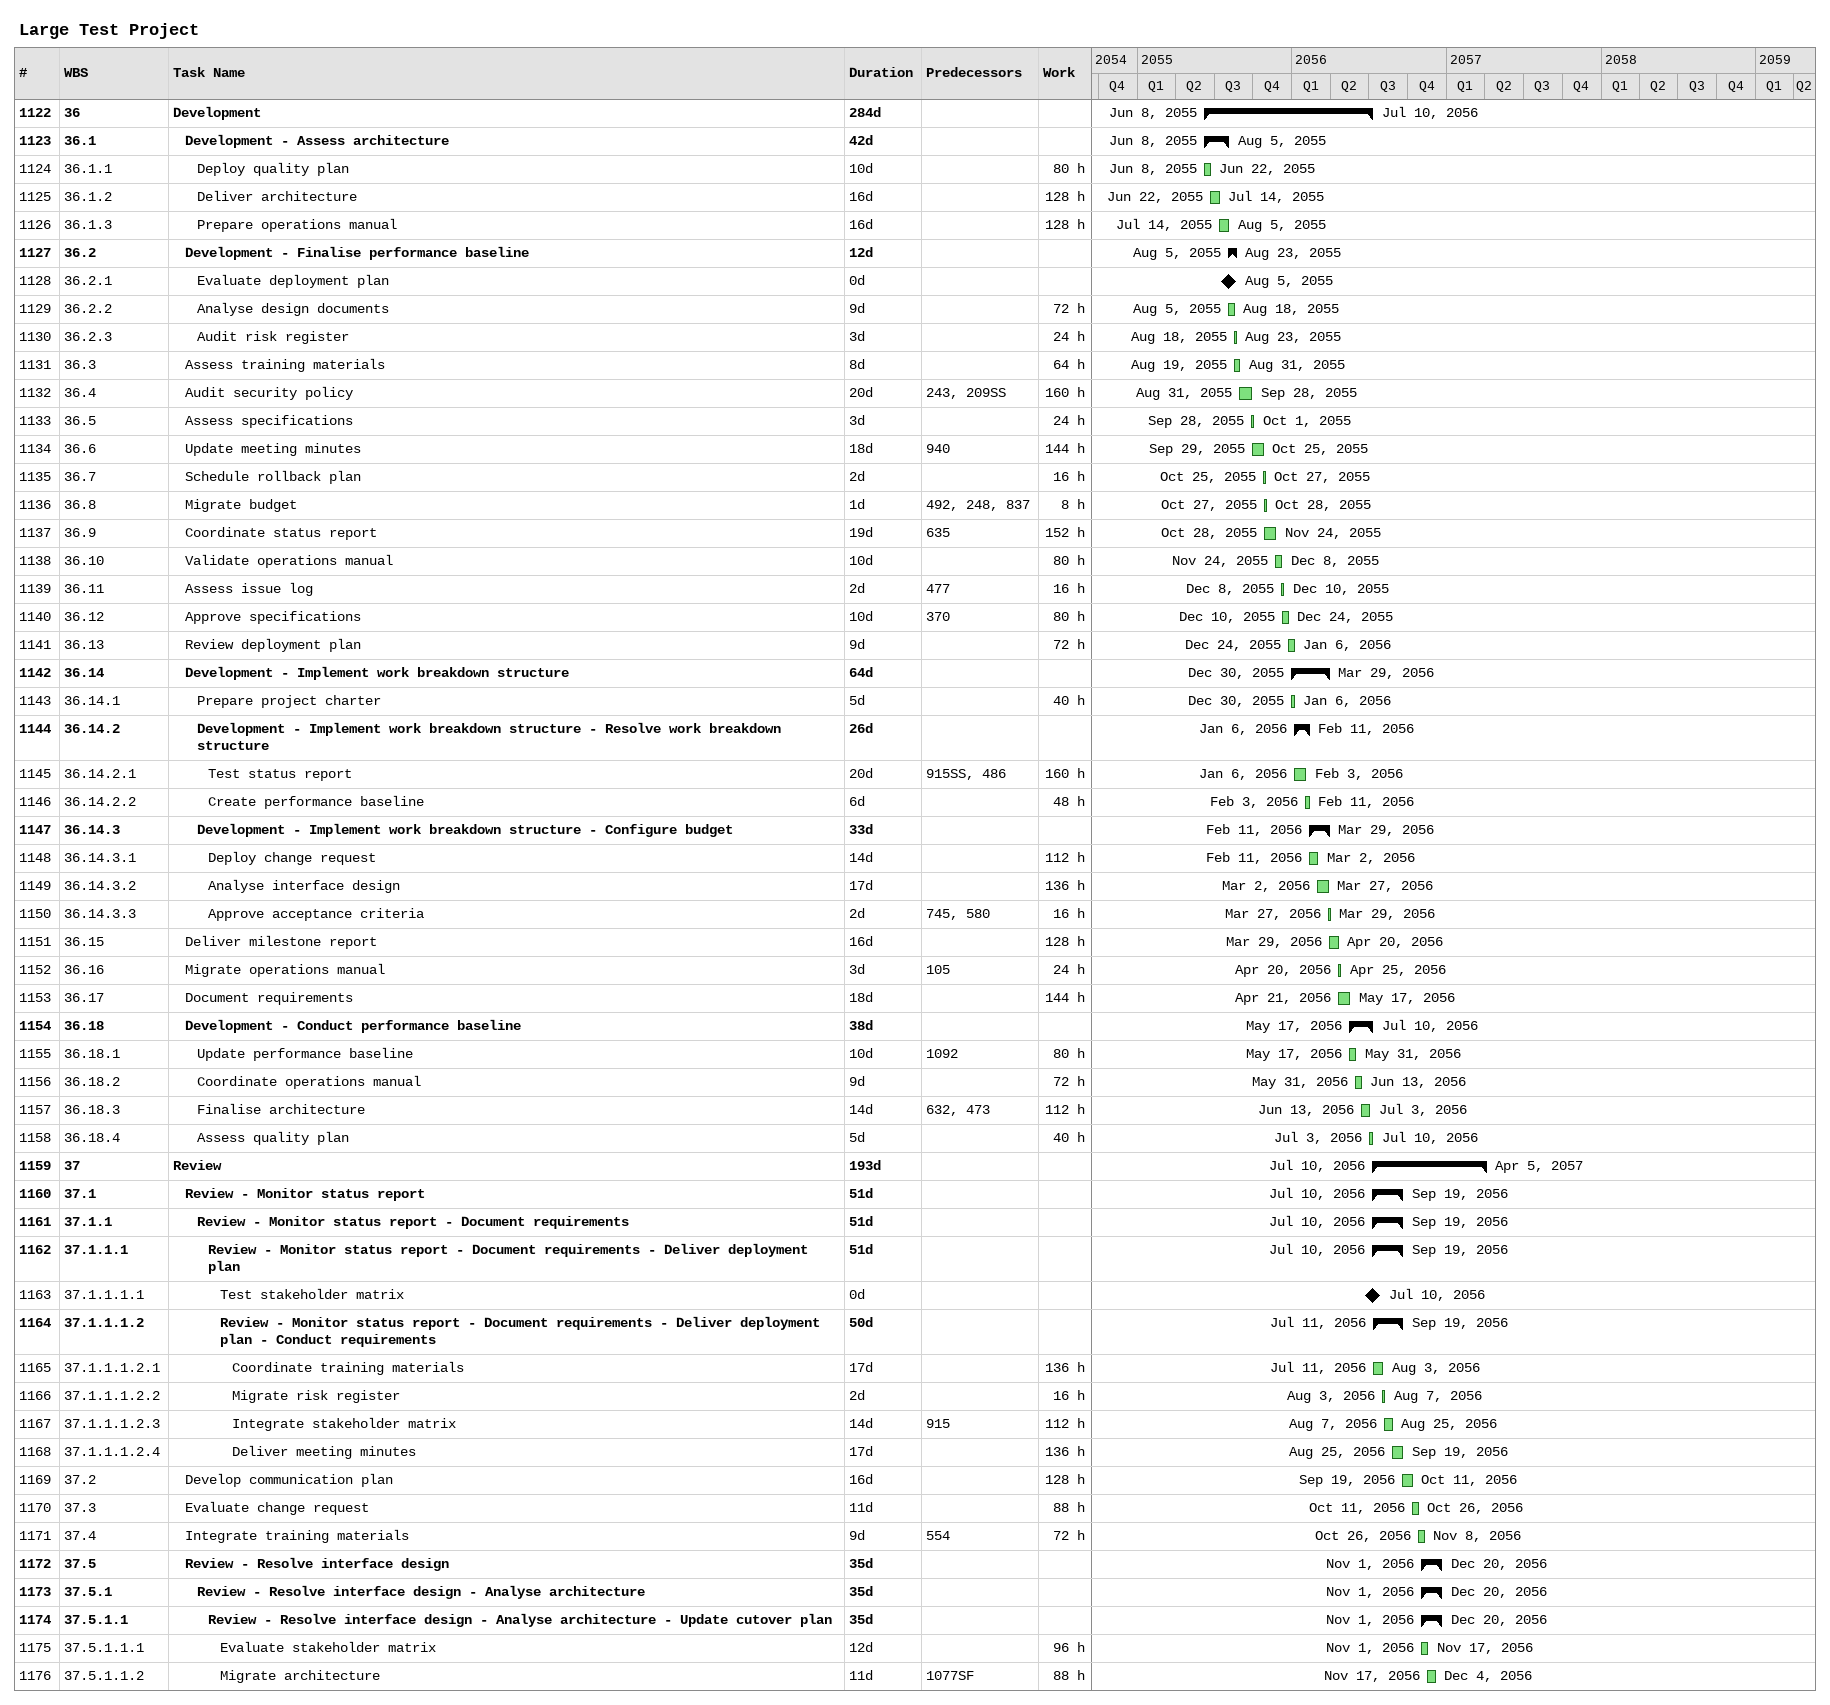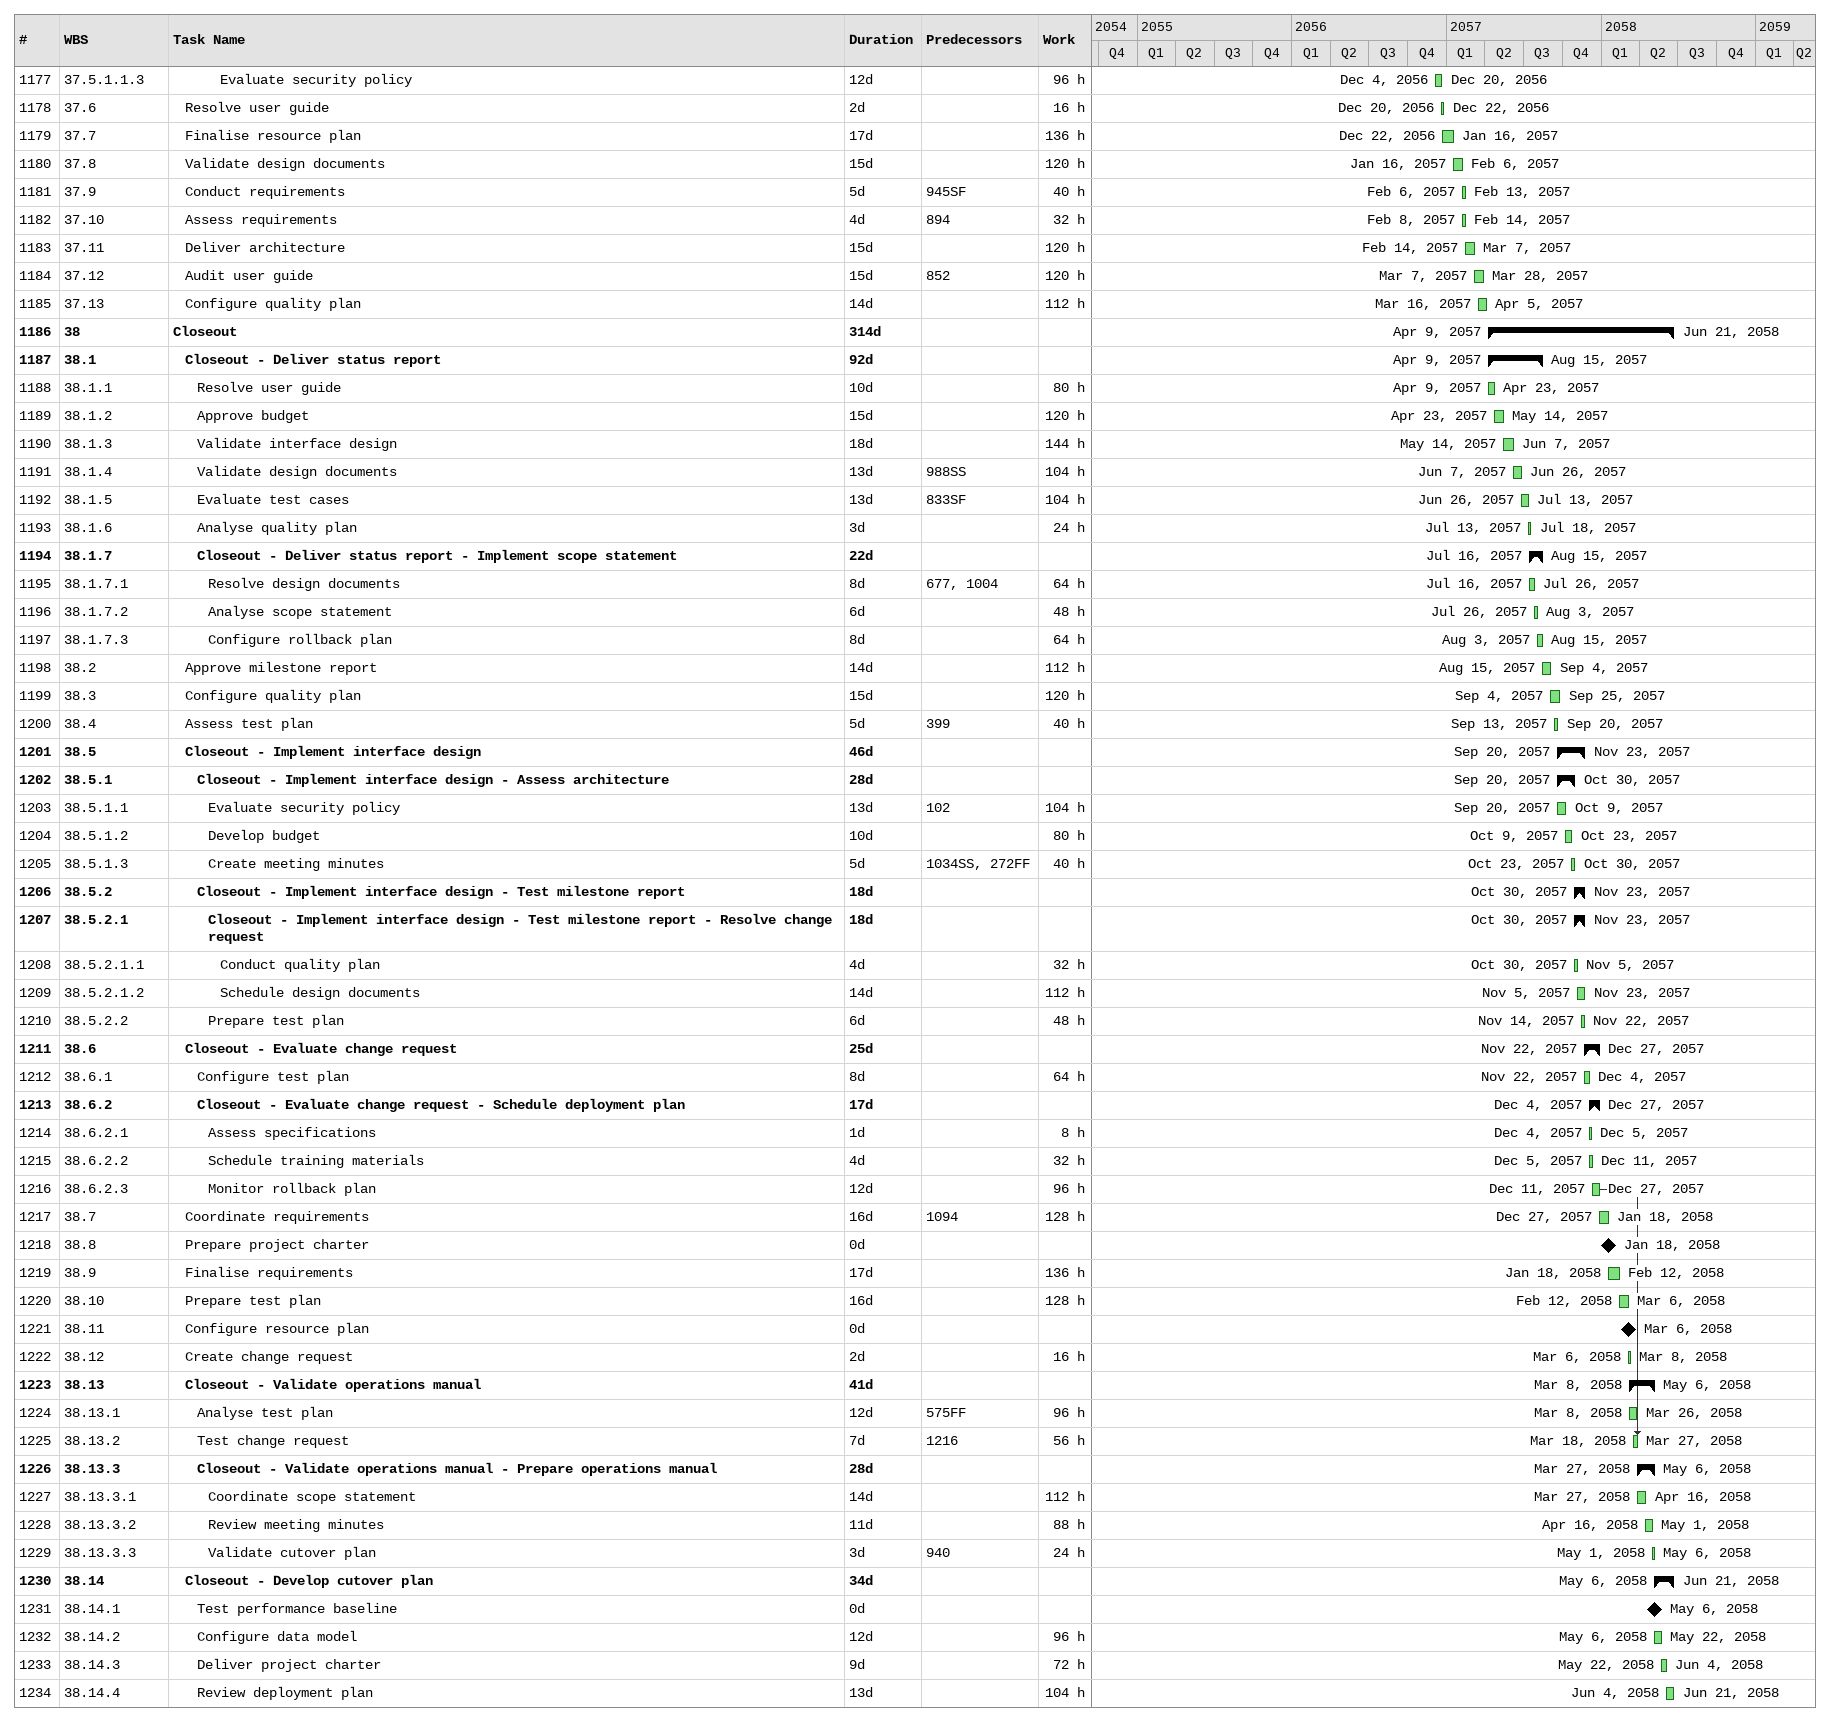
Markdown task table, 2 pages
Large Test Project

| ID | WBS | Task | Duration | Start | Finish | Predecessors | Work (h) |
|---|---|---|---|---|---|---|---|
| 1122 | 36 | **Development** | 284d | 2055-06-08 | 2056-07-10 |  |  |
| 1123 | 36.1 | **Development - Assess architecture** | 42d | 2055-06-08 | 2055-08-05 |  |  |
| 1124 | 36.1.1 | Deploy quality plan | 10d | 2055-06-08 | 2055-06-22 |  | 80 |
| 1125 | 36.1.2 | Deliver architecture | 16d | 2055-06-22 | 2055-07-14 |  | 128 |
| 1126 | 36.1.3 | Prepare operations manual | 16d | 2055-07-14 | 2055-08-05 |  | 128 |
| 1127 | 36.2 | **Development - Finalise performance baseline** | 12d | 2055-08-05 | 2055-08-23 |  |  |
| 1128 | 36.2.1 | Evaluate deployment plan | 0d | 2055-08-05 | 2055-08-05 |  |  |
| 1129 | 36.2.2 | Analyse design documents | 9d | 2055-08-05 | 2055-08-18 |  | 72 |
| 1130 | 36.2.3 | Audit risk register | 3d | 2055-08-18 | 2055-08-23 |  | 24 |
| 1131 | 36.3 | Assess training materials | 8d | 2055-08-19 | 2055-08-31 |  | 64 |
| 1132 | 36.4 | Audit security policy | 20d | 2055-08-31 | 2055-09-28 | 243, 209SS | 160 |
| 1133 | 36.5 | Assess specifications | 3d | 2055-09-28 | 2055-10-01 |  | 24 |
| 1134 | 36.6 | Update meeting minutes | 18d | 2055-09-29 | 2055-10-25 | 940 | 144 |
| 1135 | 36.7 | Schedule rollback plan | 2d | 2055-10-25 | 2055-10-27 |  | 16 |
| 1136 | 36.8 | Migrate budget | 1d | 2055-10-27 | 2055-10-28 | 492, 248, 837 | 8 |
| 1137 | 36.9 | Coordinate status report | 19d | 2055-10-28 | 2055-11-24 | 635 | 152 |
| 1138 | 36.10 | Validate operations manual | 10d | 2055-11-24 | 2055-12-08 |  | 80 |
| 1139 | 36.11 | Assess issue log | 2d | 2055-12-08 | 2055-12-10 | 477 | 16 |
| 1140 | 36.12 | Approve specifications | 10d | 2055-12-10 | 2055-12-24 | 370 | 80 |
| 1141 | 36.13 | Review deployment plan | 9d | 2055-12-24 | 2056-01-06 |  | 72 |
| 1142 | 36.14 | **Development - Implement work breakdown structure** | 64d | 2055-12-30 | 2056-03-29 |  |  |
| 1143 | 36.14.1 | Prepare project charter | 5d | 2055-12-30 | 2056-01-06 |  | 40 |
| 1144 | 36.14.2 | **Development - Implement work breakdown structure - Resolve work breakdown structure** | 26d | 2056-01-06 | 2056-02-11 |  |  |
| 1145 | 36.14.2.1 | Test status report | 20d | 2056-01-06 | 2056-02-03 | 915SS, 486 | 160 |
| 1146 | 36.14.2.2 | Create performance baseline | 6d | 2056-02-03 | 2056-02-11 |  | 48 |
| 1147 | 36.14.3 | **Development - Implement work breakdown structure - Configure budget** | 33d | 2056-02-11 | 2056-03-29 |  |  |
| 1148 | 36.14.3.1 | Deploy change request | 14d | 2056-02-11 | 2056-03-02 |  | 112 |
| 1149 | 36.14.3.2 | Analyse interface design | 17d | 2056-03-02 | 2056-03-27 |  | 136 |
| 1150 | 36.14.3.3 | Approve acceptance criteria | 2d | 2056-03-27 | 2056-03-29 | 745, 580 | 16 |
| 1151 | 36.15 | Deliver milestone report | 16d | 2056-03-29 | 2056-04-20 |  | 128 |
| 1152 | 36.16 | Migrate operations manual | 3d | 2056-04-20 | 2056-04-25 | 105 | 24 |
| 1153 | 36.17 | Document requirements | 18d | 2056-04-21 | 2056-05-17 |  | 144 |
| 1154 | 36.18 | **Development - Conduct performance baseline** | 38d | 2056-05-17 | 2056-07-10 |  |  |
| 1155 | 36.18.1 | Update performance baseline | 10d | 2056-05-17 | 2056-05-31 | 1092 | 80 |
| 1156 | 36.18.2 | Coordinate operations manual | 9d | 2056-05-31 | 2056-06-13 |  | 72 |
| 1157 | 36.18.3 | Finalise architecture | 14d | 2056-06-13 | 2056-07-03 | 632, 473 | 112 |
| 1158 | 36.18.4 | Assess quality plan | 5d | 2056-07-03 | 2056-07-10 |  | 40 |
| 1159 | 37 | **Review** | 193d | 2056-07-10 | 2057-04-05 |  |  |
| 1160 | 37.1 | **Review - Monitor status report** | 51d | 2056-07-10 | 2056-09-19 |  |  |
| 1161 | 37.1.1 | **Review - Monitor status report - Document requirements** | 51d | 2056-07-10 | 2056-09-19 |  |  |
| 1162 | 37.1.1.1 | **Review - Monitor status report - Document requirements - Deliver deployment plan** | 51d | 2056-07-10 | 2056-09-19 |  |  |
| 1163 | 37.1.1.1.1 | Test stakeholder matrix | 0d | 2056-07-10 | 2056-07-10 |  |  |
| 1164 | 37.1.1.1.2 | **Review - Monitor status report - Document requirements - Deliver deployment plan - Conduct requirements** | 50d | 2056-07-11 | 2056-09-19 |  |  |
| 1165 | 37.1.1.1.2.1 | Coordinate training materials | 17d | 2056-07-11 | 2056-08-03 |  | 136 |
| 1166 | 37.1.1.1.2.2 | Migrate risk register | 2d | 2056-08-03 | 2056-08-07 |  | 16 |
| 1167 | 37.1.1.1.2.3 | Integrate stakeholder matrix | 14d | 2056-08-07 | 2056-08-25 | 915 | 112 |
| 1168 | 37.1.1.1.2.4 | Deliver meeting minutes | 17d | 2056-08-25 | 2056-09-19 |  | 136 |
| 1169 | 37.2 | Develop communication plan | 16d | 2056-09-19 | 2056-10-11 |  | 128 |
| 1170 | 37.3 | Evaluate change request | 11d | 2056-10-11 | 2056-10-26 |  | 88 |
| 1171 | 37.4 | Integrate training materials | 9d | 2056-10-26 | 2056-11-08 | 554 | 72 |
| 1172 | 37.5 | **Review - Resolve interface design** | 35d | 2056-11-01 | 2056-12-20 |  |  |
| 1173 | 37.5.1 | **Review - Resolve interface design - Analyse architecture** | 35d | 2056-11-01 | 2056-12-20 |  |  |
| 1174 | 37.5.1.1 | **Review - Resolve interface design - Analyse architecture - Update cutover plan** | 35d | 2056-11-01 | 2056-12-20 |  |  |
| 1175 | 37.5.1.1.1 | Evaluate stakeholder matrix | 12d | 2056-11-01 | 2056-11-17 |  | 96 |
| 1176 | 37.5.1.1.2 | Migrate architecture | 11d | 2056-11-17 | 2056-12-04 | 1077SF | 88 |
| 1177 | 37.5.1.1.3 | Evaluate security policy | 12d | 2056-12-04 | 2056-12-20 |  | 96 |
| 1178 | 37.6 | Resolve user guide | 2d | 2056-12-20 | 2056-12-22 |  | 16 |
| 1179 | 37.7 | Finalise resource plan | 17d | 2056-12-22 | 2057-01-16 |  | 136 |
| 1180 | 37.8 | Validate design documents | 15d | 2057-01-16 | 2057-02-06 |  | 120 |
| 1181 | 37.9 | Conduct requirements | 5d | 2057-02-06 | 2057-02-13 | 945SF | 40 |
| 1182 | 37.10 | Assess requirements | 4d | 2057-02-08 | 2057-02-14 | 894 | 32 |
| 1183 | 37.11 | Deliver architecture | 15d | 2057-02-14 | 2057-03-07 |  | 120 |
| 1184 | 37.12 | Audit user guide | 15d | 2057-03-07 | 2057-03-28 | 852 | 120 |
| 1185 | 37.13 | Configure quality plan | 14d | 2057-03-16 | 2057-04-05 |  | 112 |
| 1186 | 38 | **Closeout** | 314d | 2057-04-09 | 2058-06-21 |  |  |
| 1187 | 38.1 | **Closeout - Deliver status report** | 92d | 2057-04-09 | 2057-08-15 |  |  |
| 1188 | 38.1.1 | Resolve user guide | 10d | 2057-04-09 | 2057-04-23 |  | 80 |
| 1189 | 38.1.2 | Approve budget | 15d | 2057-04-23 | 2057-05-14 |  | 120 |
| 1190 | 38.1.3 | Validate interface design | 18d | 2057-05-14 | 2057-06-07 |  | 144 |
| 1191 | 38.1.4 | Validate design documents | 13d | 2057-06-07 | 2057-06-26 | 988SS | 104 |
| 1192 | 38.1.5 | Evaluate test cases | 13d | 2057-06-26 | 2057-07-13 | 833SF | 104 |
| 1193 | 38.1.6 | Analyse quality plan | 3d | 2057-07-13 | 2057-07-18 |  | 24 |
| 1194 | 38.1.7 | **Closeout - Deliver status report - Implement scope statement** | 22d | 2057-07-16 | 2057-08-15 |  |  |
| 1195 | 38.1.7.1 | Resolve design documents | 8d | 2057-07-16 | 2057-07-26 | 677, 1004 | 64 |
| 1196 | 38.1.7.2 | Analyse scope statement | 6d | 2057-07-26 | 2057-08-03 |  | 48 |
| 1197 | 38.1.7.3 | Configure rollback plan | 8d | 2057-08-03 | 2057-08-15 |  | 64 |
| 1198 | 38.2 | Approve milestone report | 14d | 2057-08-15 | 2057-09-04 |  | 112 |
| 1199 | 38.3 | Configure quality plan | 15d | 2057-09-04 | 2057-09-25 |  | 120 |
| 1200 | 38.4 | Assess test plan | 5d | 2057-09-13 | 2057-09-20 | 399 | 40 |
| 1201 | 38.5 | **Closeout - Implement interface design** | 46d | 2057-09-20 | 2057-11-23 |  |  |
| 1202 | 38.5.1 | **Closeout - Implement interface design - Assess architecture** | 28d | 2057-09-20 | 2057-10-30 |  |  |
| 1203 | 38.5.1.1 | Evaluate security policy | 13d | 2057-09-20 | 2057-10-09 | 102 | 104 |
| 1204 | 38.5.1.2 | Develop budget | 10d | 2057-10-09 | 2057-10-23 |  | 80 |
| 1205 | 38.5.1.3 | Create meeting minutes | 5d | 2057-10-23 | 2057-10-30 | 1034SS, 272FF | 40 |
| 1206 | 38.5.2 | **Closeout - Implement interface design - Test milestone report** | 18d | 2057-10-30 | 2057-11-23 |  |  |
| 1207 | 38.5.2.1 | **Closeout - Implement interface design - Test milestone report - Resolve change request** | 18d | 2057-10-30 | 2057-11-23 |  |  |
| 1208 | 38.5.2.1.1 | Conduct quality plan | 4d | 2057-10-30 | 2057-11-05 |  | 32 |
| 1209 | 38.5.2.1.2 | Schedule design documents | 14d | 2057-11-05 | 2057-11-23 |  | 112 |
| 1210 | 38.5.2.2 | Prepare test plan | 6d | 2057-11-14 | 2057-11-22 |  | 48 |
| 1211 | 38.6 | **Closeout - Evaluate change request** | 25d | 2057-11-22 | 2057-12-27 |  |  |
| 1212 | 38.6.1 | Configure test plan | 8d | 2057-11-22 | 2057-12-04 |  | 64 |
| 1213 | 38.6.2 | **Closeout - Evaluate change request - Schedule deployment plan** | 17d | 2057-12-04 | 2057-12-27 |  |  |
| 1214 | 38.6.2.1 | Assess specifications | 1d | 2057-12-04 | 2057-12-05 |  | 8 |
| 1215 | 38.6.2.2 | Schedule training materials | 4d | 2057-12-05 | 2057-12-11 |  | 32 |
| 1216 | 38.6.2.3 | Monitor rollback plan | 12d | 2057-12-11 | 2057-12-27 |  | 96 |
| 1217 | 38.7 | Coordinate requirements | 16d | 2057-12-27 | 2058-01-18 | 1094 | 128 |
| 1218 | 38.8 | Prepare project charter | 0d | 2058-01-18 | 2058-01-18 |  |  |
| 1219 | 38.9 | Finalise requirements | 17d | 2058-01-18 | 2058-02-12 |  | 136 |
| 1220 | 38.10 | Prepare test plan | 16d | 2058-02-12 | 2058-03-06 |  | 128 |
| 1221 | 38.11 | Configure resource plan | 0d | 2058-03-06 | 2058-03-06 |  |  |
| 1222 | 38.12 | Create change request | 2d | 2058-03-06 | 2058-03-08 |  | 16 |
| 1223 | 38.13 | **Closeout - Validate operations manual** | 41d | 2058-03-08 | 2058-05-06 |  |  |
| 1224 | 38.13.1 | Analyse test plan | 12d | 2058-03-08 | 2058-03-26 | 575FF | 96 |
| 1225 | 38.13.2 | Test change request | 7d | 2058-03-18 | 2058-03-27 | 1216 | 56 |
| 1226 | 38.13.3 | **Closeout - Validate operations manual - Prepare operations manual** | 28d | 2058-03-27 | 2058-05-06 |  |  |
| 1227 | 38.13.3.1 | Coordinate scope statement | 14d | 2058-03-27 | 2058-04-16 |  | 112 |
| 1228 | 38.13.3.2 | Review meeting minutes | 11d | 2058-04-16 | 2058-05-01 |  | 88 |
| 1229 | 38.13.3.3 | Validate cutover plan | 3d | 2058-05-01 | 2058-05-06 | 940 | 24 |
| 1230 | 38.14 | **Closeout - Develop cutover plan** | 34d | 2058-05-06 | 2058-06-21 |  |  |
| 1231 | 38.14.1 | Test performance baseline | 0d | 2058-05-06 | 2058-05-06 |  |  |
| 1232 | 38.14.2 | Configure data model | 12d | 2058-05-06 | 2058-05-22 |  | 96 |
| 1233 | 38.14.3 | Deliver project charter | 9d | 2058-05-22 | 2058-06-04 |  | 72 |
| 1234 | 38.14.4 | Review deployment plan | 13d | 2058-06-04 | 2058-06-21 |  | 104 |
